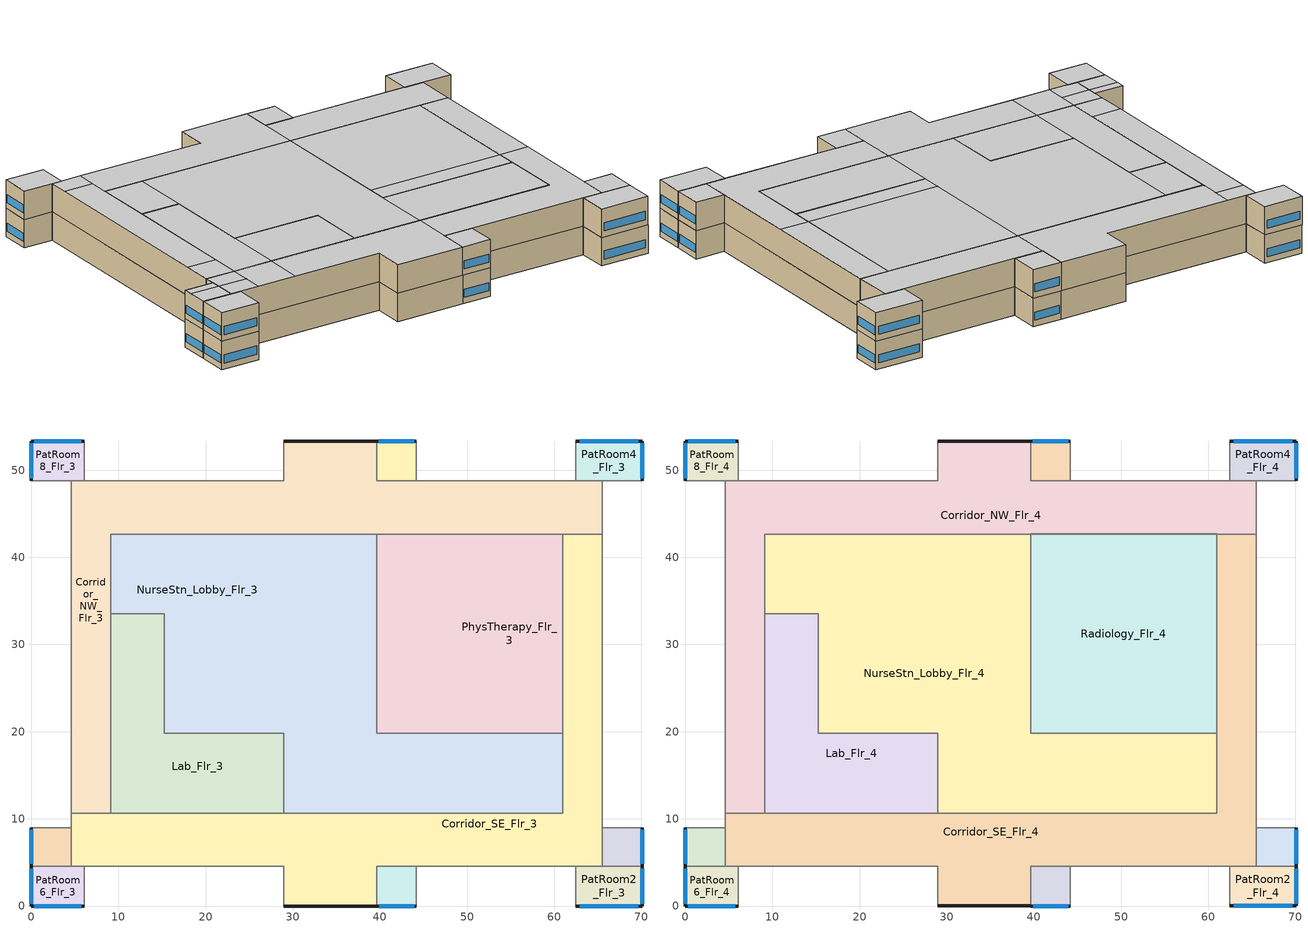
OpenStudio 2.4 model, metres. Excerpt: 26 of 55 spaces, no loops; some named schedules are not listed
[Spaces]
PatRoom6_Flr_3
 floor to ICU_Flr_2: 6.1,4.57 6.1,0 0,0 0,4.57 z8.53
 wall outside: 0,4.57 0,0 6.1,0 z8.53:12.8
 wall adiabatic (Typical Interior Wall): 4.57,4.57 0,4.57 / 6.1,0 6.1,4.57 z8.53:12.8
 wall to Corridor_SE_Flr_3: 6.1,4.57 4.57,4.57 z8.53:12.8
 window: 0.37,0 5.73,0 / 0,4.3 0,0.27 z9.45:10.67
Corridor_SE_Flr_3
 floor to OR_NurseStn_Lobby_Flr_2: 65.53,16.76 65.53,4.57 39.62,4.57 39.62,10.67 60.96,10.67 60.96,16.76 z8.53
 floor adiabatic (Typical Interior Wall): 65.53,42.67 65.53,41.15 60.96,41.15 60.96,42.67 z8.53; 65.53,41.15 65.53,16.76 60.96,16.76 60.96,41.15 z8.53
 floor to ICU_Flr_2: 28.96,10.67 28.96,4.57 4.57,4.57 4.57,10.67 z8.53
 floor to Corridor_Flr_2: 39.62,10.67 39.62,0 28.96,0 28.96,10.67 z8.53
 wall outside: 28.96,0 39.62,0 z8.53:12.8
 wall adiabatic (Typical Interior Wall): 39.62,0 39.62,4.57 44.2,4.57 62.48,4.57 / 6.1,4.57 28.96,4.57 28.96,0 / 4.57,10.67 4.57,8.99 4.57,4.57 / 65.53,4.57 65.53,8.99 65.53,42.67 z8.53:12.8
 wall to Corridor_NW_Flr_3: 9.14,10.67 4.57,10.67 / 65.53,42.67 60.96,42.67 z8.53:12.8
 wall to Lab_Flr_3: 28.96,10.67 9.14,10.67 z8.53:12.8
 wall to NurseStn_Lobby_Flr_3: 60.96,19.81 60.96,10.67 28.96,10.67 z8.53:12.8
 wall to PhysTherapy_Flr_3: 60.96,42.67 60.96,19.81 z8.53:12.8
 wall to PatRoom2_Flr_3: 62.48,4.57 65.53,4.57 z8.53:12.8
PatRoom1_Mult10_Flr_3
 floor adiabatic (Typical Interior Wall): 44.2,4.57 44.2,0 39.62,0 39.62,4.57 z8.53
 wall outside: 39.62,0 44.2,0 z8.53:12.8
 wall adiabatic (Typical Interior Wall): 44.2,0 44.2,4.57 39.62,4.57 39.62,0 z8.53:12.8
 window: 39.9,0 43.92,0 z9.45:10.67
 ceiling adiabatic (Typical Interior Wall): 44.2,0 44.2,4.57 39.62,4.57 39.62,0 z12.8
PatRoom2_Flr_3
 floor to OR_NurseStn_Lobby_Flr_2: 70.1,4.57 70.1,0 62.48,0 62.48,4.57 z8.53
 wall outside: 62.48,0 70.1,0 70.1,4.57 z8.53:12.8
 wall adiabatic (Typical Interior Wall): 62.48,4.57 62.48,0 / 70.1,4.57 65.53,4.57 z8.53:12.8
 window: 62.94,0 69.65,0 / 70.1,0.27 70.1,4.3 z9.45:10.67
PatRoom7_Mult10_Flr_3
 floor adiabatic (Typical Interior Wall): 4.57,8.99 4.57,4.57 0,4.57 0,8.99 z8.53
 wall outside: 0,8.99 0,4.57 z8.53:12.8
 wall adiabatic (Typical Interior Wall): 0,4.57 4.57,4.57 4.57,8.99 0,8.99 z8.53:12.8
 window: 0,8.73 0,4.84 z9.45:10.67
 ceiling adiabatic (Typical Interior Wall): 4.57,4.57 4.57,8.99 0,8.99 0,4.57 z12.8
PatRoom3_Mult10_Flr_3
 floor adiabatic (Typical Interior Wall): 70.1,8.99 70.1,4.57 65.53,4.57 65.53,8.99 z8.53
 wall outside: 70.1,4.57 70.1,8.99 z8.53:12.8
 wall adiabatic (Typical Interior Wall): 70.1,8.99 65.53,8.99 65.53,4.57 70.1,4.57 z8.53:12.8
 window: 70.1,4.84 70.1,8.73 z9.45:10.67
 ceiling adiabatic (Typical Interior Wall): 70.1,4.57 70.1,8.99 65.53,8.99 65.53,4.57 z12.8
Corridor_NW_Flr_3
 floor to Corridor_Flr_2: 39.62,53.34 39.62,42.67 28.96,42.67 28.96,53.34 z8.53
 floor to OR_NurseStn_Lobby_Flr_2: 60.96,48.77 60.96,42.67 48.77,42.67 48.77,48.77 z8.53
 floor to ICU_Flr_2: 9.14,21.34 9.14,10.67 4.57,10.67 4.57,21.34 z8.53
 floor to OR1_Flr_2: 65.53,48.77 65.53,47.24 60.96,47.24 60.96,48.77 z8.53
 floor to OR4_Flr_2: 48.77,47.24 48.77,42.67 39.62,42.67 39.62,47.24 z8.53
 floor adiabatic (Typical Interior Wall): 65.53,47.24 65.53,42.67 60.96,42.67 60.96,47.24 z8.53
 floor to ICU_NurseStn_Lobby_Flr_2: 28.96,48.77 28.96,42.67 9.14,42.67 9.14,21.34 4.57,21.34 4.57,48.77 z8.53
 floor to OR3_Flr_2: 48.77,48.77 48.77,47.24 39.62,47.24 39.62,48.77 z8.53
 wall outside: 39.62,53.34 28.96,53.34 z8.53:12.8
 wall to PatRoom8_Flr_3: 6.1,48.77 4.57,48.77 z8.53:12.8
 wall adiabatic (Typical Interior Wall): 28.96,53.34 28.96,48.77 6.1,48.77 / 62.48,48.77 44.2,48.77 39.62,48.77 39.62,53.34 / 65.53,42.67 65.53,48.77 / 4.57,48.77 4.57,10.67 z8.53:12.8
 wall to PatRoom4_Flr_3: 65.53,48.77 62.48,48.77 z8.53:12.8
 wall to PhysTherapy_Flr_3: 39.62,42.67 60.96,42.67 z8.53:12.8
 wall to NurseStn_Lobby_Flr_3: 9.14,33.53 9.14,33.58 9.14,42.67 39.62,42.67 z8.53:12.8
 wall to Lab_Flr_3: 9.14,10.67 9.14,33.53 z8.53:12.8
Lab_Flr_3
 floor to ICU_Flr_2: 15.24,21.34 15.24,19.81 28.96,19.81 28.96,10.67 9.14,10.67 9.14,21.34 z8.53
 floor to ICU_NurseStn_Lobby_Flr_2: 15.24,33.53 15.24,21.34 9.14,21.34 9.14,33.53 z8.53
 wall to NurseStn_Lobby_Flr_3: 28.96,10.67 28.96,19.81 15.24,19.81 15.24,33.53 9.14,33.53 z8.53:12.8
NurseStn_Lobby_Flr_3
 floor to OR_NurseStn_Lobby_Flr_2: 60.96,19.81 60.96,10.67 39.62,10.67 39.62,19.81 z8.53
 floor to ICU_Flr_2: 28.96,21.34 28.96,19.81 15.24,19.81 15.24,21.34 z8.53
 floor to Corridor_Flr_2: 39.62,42.67 39.62,10.67 28.96,10.67 28.96,42.67 z8.53
 floor to ICU_NurseStn_Lobby_Flr_2: 28.96,42.67 28.96,21.34 15.24,21.34 15.24,33.53 9.14,33.53 9.14,42.67 z8.53
 wall to PhysTherapy_Flr_3: 60.96,19.81 39.62,19.81 39.62,42.67 z8.53:12.8
PhysTherapy_Flr_3
 floor to OR_NurseStn_Lobby_Flr_2: 60.96,42.67 60.96,19.81 39.62,19.81 39.62,22.86 48.77,22.86 48.77,42.67 z8.53
 floor to OR4_Flr_2: 48.77,42.67 48.77,22.86 39.62,22.86 39.62,42.67 z8.53
PatRoom8_Flr_3
 floor to IC_PatRoom2_Flr_2: 6.1,53.34 6.1,48.77 0,48.77 0,53.34 z8.53
 wall outside: 6.1,53.34 0,53.34 0,48.77 z8.53:12.8
 wall adiabatic (Typical Interior Wall): 6.1,48.77 6.1,53.34 / 0,48.77 4.57,48.77 z8.53:12.8
 window: 5.73,53.34 0.37,53.34 / 0,53.07 0,49.04 z9.45:10.67
PatRoom5_Mult10_Flr_3
 floor adiabatic (Typical Interior Wall): 44.2,53.34 44.2,48.77 39.62,48.77 39.62,53.34 z8.53
 wall outside: 44.2,53.34 39.62,53.34 z8.53:12.8
 wall adiabatic (Typical Interior Wall): 39.62,53.34 39.62,48.77 44.2,48.77 44.2,53.34 z8.53:12.8
 window: 43.92,53.34 39.9,53.34 z9.45:10.67
 ceiling adiabatic (Typical Interior Wall): 44.2,48.77 44.2,53.34 39.62,53.34 39.62,48.77 z12.8
PatRoom4_Flr_3
 floor to OR1_Flr_2: 70.1,53.34 70.1,48.77 62.48,48.77 62.48,53.34 z8.53
 wall outside: 70.1,48.77 70.1,53.34 62.48,53.34 z8.53:12.8
 wall adiabatic (Typical Interior Wall): 65.53,48.77 70.1,48.77 / 62.48,53.34 62.48,48.77 z8.53:12.8
 window: 70.1,49.04 70.1,53.07 / 69.65,53.34 62.94,53.34 z9.45:10.67
PatRoom6_Flr_4
 floor to PatRoom6_Flr_3: 6.1,4.57 6.1,0 0,0 0,4.57 z12.8
 wall outside: 0,4.57 0,0 6.1,0 z12.8:17.07
 wall adiabatic (Typical Interior Wall): 4.57,4.57 0,4.57 / 6.1,0 6.1,4.57 z12.8:17.07
 wall to Corridor_SE_Flr_4: 6.1,4.57 4.57,4.57 z12.8:17.07
 window: 0,4.3 0,0.27 / 0.37,0 5.73,0 z13.71:14.93
 ceiling to Office1_Flr_5: 6.1,0 6.1,4.57 0,4.57 0,0 z17.07
Corridor_SE_Flr_4
 floor to Corridor_SE_Flr_3: 65.53,42.67 65.53,4.57 39.62,4.57 39.62,0 28.96,0 28.96,4.57 4.57,4.57 4.57,10.67 60.96,10.67 60.96,42.67 z12.8
 wall outside: 28.96,0 39.62,0 z12.8:17.07
 wall adiabatic (Typical Interior Wall): 4.57,10.67 4.57,8.99 4.57,4.57 / 65.53,4.57 65.53,8.99 65.53,42.67 / 39.62,0 39.62,4.57 44.2,4.57 62.48,4.57 / 6.1,4.57 28.96,4.57 28.96,0 z12.8:17.07
 wall to Corridor_NW_Flr_4: 9.14,10.67 4.57,10.67 / 65.53,42.67 60.96,42.67 z12.8:17.07
 wall to Lab_Flr_4: 28.96,10.67 9.14,10.67 z12.8:17.07
 wall to NurseStn_Lobby_Flr_4: 60.96,19.81 60.96,10.67 28.96,10.67 z12.8:17.07
 wall to Radiology_Flr_4: 60.96,42.67 60.96,19.81 z12.8:17.07
 wall to PatRoom2_Flr_4: 62.48,4.57 65.53,4.57 z12.8:17.07
 ceiling to Corridor_Flr_5: 15.24,4.57 15.24,10.67 9.14,10.67 9.14,4.57 z17.07
 ceiling to Dining_Flr_5: 65.53,4.57 65.53,22.86 60.96,22.86 60.96,10.67 39.62,10.67 39.62,4.57 z17.07
 ceiling to Office1_Flr_5: 9.14,4.57 9.14,7.62 4.57,7.62 4.57,4.57 z17.07
 ceiling to NurseStn_Lobby_Flr_5: 39.62,0 39.62,10.67 15.24,10.67 15.24,4.57 28.96,4.57 28.96,0 z17.07
 ceiling to Kitchen_Flr_5: 65.53,22.86 65.53,42.67 60.96,42.67 60.96,22.86 z17.07
 ceiling adiabatic (Typical Interior Wall): 9.14,7.62 9.14,10.67 4.57,10.67 4.57,7.62 z17.07
PatRoom1_Mult10_Flr_4
 floor adiabatic (Typical Interior Wall): 44.2,4.57 44.2,0 39.62,0 39.62,4.57 z12.8
 wall outside: 39.62,0 44.2,0 z12.8:17.07
 wall adiabatic (Typical Interior Wall): 44.2,0 44.2,4.57 39.62,4.57 39.62,0 z12.8:17.07
 window: 39.9,0 43.92,0 z13.71:14.93
 ceiling adiabatic (Typical Interior Wall): 44.2,0 44.2,4.57 39.62,4.57 39.62,0 z17.07
PatRoom2_Flr_4
 floor to PatRoom2_Flr_3: 70.1,4.57 70.1,0 62.48,0 62.48,4.57 z12.8
 wall outside: 62.48,0 70.1,0 70.1,4.57 z12.8:17.07
 wall adiabatic (Typical Interior Wall): 62.48,4.57 62.48,0 / 70.1,4.57 65.53,4.57 z12.8:17.07
 window: 62.94,0 69.65,0 / 70.1,0.27 70.1,4.3 z13.71:14.93
 ceiling to Dining_Flr_5: 70.1,0 70.1,4.57 62.48,4.57 62.48,0 z17.07
PatRoom7_Mult10_Flr_4
 floor adiabatic (Typical Interior Wall): 4.57,8.99 4.57,4.57 0,4.57 0,8.99 z12.8
 wall outside: 0,8.99 0,4.57 z12.8:17.07
 wall adiabatic (Typical Interior Wall): 0,4.57 4.57,4.57 4.57,8.99 0,8.99 z12.8:17.07
 window: 0,8.73 0,4.84 z13.71:14.93
 ceiling adiabatic (Typical Interior Wall): 4.57,4.57 4.57,7.62 0,7.62 0,4.57 z17.07; 4.57,7.62 4.57,8.99 0,8.99 0,7.62 z17.07
PatRoom3_Mult10_Flr_4
 floor adiabatic (Typical Interior Wall): 70.1,8.99 70.1,4.57 65.53,4.57 65.53,8.99 z12.8
 wall outside: 70.1,4.57 70.1,8.99 z12.8:17.07
 wall adiabatic (Typical Interior Wall): 70.1,8.99 65.53,8.99 65.53,4.57 70.1,4.57 z12.8:17.07
 window: 70.1,4.84 70.1,8.73 z13.71:14.93
 ceiling adiabatic (Typical Interior Wall): 70.1,4.57 70.1,8.99 65.53,8.99 65.53,4.57 z17.07
Corridor_NW_Flr_4
 floor to Corridor_NW_Flr_3: 39.62,53.34 39.62,48.77 65.53,48.77 65.53,42.67 9.14,42.67 9.14,10.67 4.57,10.67 4.57,48.77 28.96,48.77 28.96,53.34 z12.8
 wall outside: 39.62,53.34 28.96,53.34 z12.8:17.07
 wall adiabatic (Typical Interior Wall): 4.57,48.77 4.57,10.67 / 28.96,53.34 28.96,48.77 6.1,48.77 / 62.48,48.77 44.2,48.77 39.62,48.77 39.62,53.34 / 65.53,42.67 65.53,48.77 z12.8:17.07
 wall to PatRoom8_Flr_4: 6.1,48.77 4.57,48.77 z12.8:17.07
 wall to PatRoom4_Flr_4: 65.53,48.77 62.48,48.77 z12.8:17.07
 wall to Radiology_Flr_4: 39.62,42.67 60.96,42.67 z12.8:17.07
 wall to NurseStn_Lobby_Flr_4: 9.14,33.53 9.14,33.58 9.14,42.67 39.62,42.67 z12.8:17.07
 wall to Lab_Flr_4: 9.14,10.67 9.14,33.53 z12.8:17.07
 ceiling to Office3_Flr_5: 9.14,45.72 9.14,48.77 4.57,48.77 4.57,45.72 z17.07
 ceiling adiabatic (Typical Interior Wall): 9.14,10.67 9.14,15.24 4.57,15.24 4.57,10.67 z17.07; 9.14,15.24 9.14,45.72 4.57,45.72 4.57,15.24 z17.07
 ceiling to Corridor_Flr_5: 39.62,42.67 39.62,53.34 28.96,53.34 28.96,48.77 9.14,48.77 9.14,42.67 z17.07
 ceiling to Kitchen_Flr_5: 65.53,42.67 65.53,48.77 39.62,48.77 39.62,42.67 z17.07
Lab_Flr_4
 floor to Lab_Flr_3: 15.24,33.53 15.24,19.81 28.96,19.81 28.96,10.67 9.14,10.67 9.14,33.53 z12.8
 wall to NurseStn_Lobby_Flr_4: 28.96,10.67 28.96,19.81 15.24,19.81 15.24,33.53 9.14,33.53 z12.8:17.07
 ceiling to Corridor_Flr_5: 15.24,10.67 15.24,33.53 9.14,33.53 9.14,10.67 z17.07
 ceiling to NurseStn_Lobby_Flr_5: 28.96,10.67 28.96,19.81 15.24,19.81 15.24,10.67 z17.07
NurseStn_Lobby_Flr_4
 floor to NurseStn_Lobby_Flr_3: 39.62,42.67 39.62,19.81 60.96,19.81 60.96,10.67 28.96,10.67 28.96,19.81 15.24,19.81 15.24,33.53 9.14,33.53 9.14,42.67 z12.8
 wall to Radiology_Flr_4: 60.96,19.81 39.62,19.81 39.62,42.67 z12.8:17.07
 ceiling to Corridor_Flr_5: 15.24,33.53 15.24,42.67 9.14,42.67 9.14,33.53 z17.07
 ceiling to Dining_Flr_5: 60.96,10.67 60.96,19.81 39.62,19.81 39.62,10.67 z17.07
 ceiling to NurseStn_Lobby_Flr_5: 39.62,10.67 39.62,42.67 15.24,42.67 15.24,19.81 28.96,19.81 28.96,10.67 z17.07
Radiology_Flr_4
 floor to PhysTherapy_Flr_3: 60.96,42.67 60.96,19.81 39.62,19.81 39.62,42.67 z12.8
 ceiling to Kitchen_Flr_5: 60.96,22.86 60.96,42.67 39.62,42.67 39.62,22.86 z17.07
 ceiling to Dining_Flr_5: 60.96,19.81 60.96,22.86 39.62,22.86 39.62,19.81 z17.07
PatRoom8_Flr_4
 floor to PatRoom8_Flr_3: 6.1,53.34 6.1,48.77 0,48.77 0,53.34 z12.8
 wall outside: 6.1,53.34 0,53.34 0,48.77 z12.8:17.07
 wall adiabatic (Typical Interior Wall): 6.1,48.77 6.1,53.34 / 0,48.77 4.57,48.77 z12.8:17.07
 window: 5.73,53.34 0.37,53.34 z13.71:14.94; 0,53.07 0,49.04 z13.71:14.93
 ceiling to Office3_Flr_5: 6.1,48.77 6.1,53.34 0,53.34 0,48.77 z17.07
PatRoom5_Mult10_Flr_4
 floor adiabatic (Typical Interior Wall): 44.2,53.34 44.2,48.77 39.62,48.77 39.62,53.34 z12.8
 wall outside: 44.2,53.34 39.62,53.34 z12.8:17.07
 wall adiabatic (Typical Interior Wall): 39.62,53.34 39.62,48.77 44.2,48.77 44.2,53.34 z12.8:17.07
 window: 43.92,53.34 39.9,53.34 z13.71:14.93
 ceiling adiabatic (Typical Interior Wall): 44.2,48.77 44.2,53.34 39.62,53.34 39.62,48.77 z17.07
PatRoom4_Flr_4
 floor to PatRoom4_Flr_3: 70.1,53.34 70.1,48.77 62.48,48.77 62.48,53.34 z12.8
 wall outside: 70.1,48.77 70.1,53.34 62.48,53.34 z12.8:17.07
 wall adiabatic (Typical Interior Wall): 65.53,48.77 70.1,48.77 / 62.48,53.34 62.48,48.77 z12.8:17.07
 window: 70.1,49.04 70.1,53.07 / 69.65,53.34 62.94,53.34 z13.71:14.93
 ceiling to Kitchen_Flr_5: 70.1,48.77 70.1,53.34 62.48,53.34 62.48,48.77 z17.07
[Building]
-Hospital-NECB HDD Method-CAN_AB_Edmonton.Intl.AP.711230_CWEC2016.epw created: 2018-08-13 18:38:49 +0000: Default Construction Set=NECB2011 - Hospital - WholeBuilding - NECB HDD Method at hdd = 5120.0; Standards Number of Stories=6; Standards Number of Above Ground Stories=5; Standards Building Type=Hospital
[Site]
Edmonton Intl AP_AB_CAN: Latitude {deg}=53.31; Longitude {deg}=-113.579; Time Zone {hr}=-7; Elevation {m}=723.3
[ClimateZones]
Climate Zone Institution Name 1=ASHRAE; Climate Zone Document Name 1=ANSI/ASHRAE Standard 169; Climate Zone Document Year 1=2006; Climate Zone Institution Name 2=CEC; Climate Zone Document Name 2=California Climate Zone Descriptions; Climate Zone Document Year 2=1995
[Site:WaterMainsTemperature]
Calculation Method=Correlation; Annual Average Outdoor Air Temperature {C}=2.68333; Maximum Difference In Monthly Average Outdoor Air Temperatures {deltaC}=28.8
[Site:GroundTemperature:BuildingSurface]
19.527, 19.502, 19.536, 19.598, 20.002, 21.64, 22.225, 22.375, 21.449, 20.121, 19.802, 19.633
[SizingPeriod:DesignDay] Barometric Pressure {Pa}=92932; Sky Clearness=0; Rain Indicator=0; Snow Indicator=0; Day of Month=21; Daylight Saving Time Indicator=0; Humidity Indicating Type=Wetbulb; Dry-Bulb Temperature Range Modifier Type=DefaultMultipliers
Name | Maximum Dry-Bulb Temperature {C} | Daily Dry-Bulb Temperature Range {deltaC} | Humidity Indicating Conditions at Maximum Dry-Bulb | Wind Speed {m/s} | Wind Direction {deg} | Month | Day Type | Solar Model Indicator | ASHRAE Taub | ASHRAE Taud
Edmonton Intl AP Ann Htg 99.6% Condns DB | -32.6 | 0 | -32.6 | 2.1 | 180 | 1 | WinterDesignDay | ASHRAEClearSky
Edmonton Intl AP Ann Clg .4% Condns DB=>MWB | 27.8 | 12.5 | 17.9 | 3.8 | 150 | 7 | SummerDesignDay | ASHRAETau | 0.353 | 2.421
[Material]
Name | Roughness | Thickness {m} | Conductivity {W/m-K} | Density {kg/m3} | Specific Heat {J/kg-K} | Thermal Absorptance | Solar Absorptance | Visible Absorptance
G05 25mm wood | MediumSmooth | 0.0254 | 0.15 | 608 | 1630 | 0.9 | 0.5 | 0.5
100mm Normalweight concrete floor | MediumSmooth | 0.1016 | 2.31 | 2322 | 832
G01 13mm gypsum board | Smooth | 0.0127 | 0.16 | 800 | 1090 | 0.9 | 0.7 | 0.5
4 in. Normalweight Concrete Floor 1 | MediumRough | 0.1016 | 2.31 | 2322 | 832 | 0.9 | 0.7 | 0.7
1IN Stucco 1 | Smooth | 0.0253 | 0.6918 | 1858 | 837 | 0.9 | 0.92 | 0.92
8IN CONCRETE HW RefBldg 1 | Rough | 0.2032 | 1.311 | 2240 | 836.8 | 0.9 | 0.7 | 0.7
1/2IN Gypsum 1 | Smooth | 0.0127 | 0.16 | 784.9 | 830 | 0.9 | 0.4 | 0.4
Metal Roof Surface 1; F08 Metal surface 1 | Smooth | 0.0008 | 45.28 | 7824 | 500 | 0.9 | 0.7 | 0.7
6 in. Normalweight Concrete Floor 1; 6 in. Normalweight Concrete Floor 2 | MediumRough | 0.1524 | 2.31 | 2322 | 832 | 0.9 | 0.7 | 0.7
[Material:NoMass] Roughness=Smooth; Thermal Absorptance=0.9
Name | Thermal Resistance {m2-K/W} | Solar Absorptance | Visible Absorptance
CP02 CARPET PAD | 0.1 | 0.8 | 0.8
Typical Insulation R-13.06 1 | 5.91238 | 0.7 | 0.7
Typical Carpet Pad 1 | 0.21648 | 0.7 | 0.8
Typical Insulation R-10.11 1 | 4.49096 | 0.7 | 0.7
Typical Insulation R-19.63 1 | 6.17282 | 0.7 | 0.7
Typical Carpet Pad 2 | 1.25503 | 0.7 | 0.8
Typical Carpet Pad 3 | 3.45515 | 0.7 | 0.8
Typical Insulation R-0.58 1 | 0.454528 | 0.7 | 0.7
Typical Insulation R-1.15 1 | 0.454545 | 0.7 | 0.7
[WindowMaterial:Glazing]
Clear 3mm: Optical Data Type=SpectralAverage; Thickness {m}=0.003; Solar Transmittance at Normal Incidence=0.837; Front Side Solar Reflectance at Normal Incidence=0.075; Back Side Solar Reflectance at Normal Incidence=0; Visible Transmittance at Normal Incidence=0.898; Front Side Visible Reflectance at Normal Incidence=0.081; Back Side Visible Reflectance at Normal Incidence=0; Infrared Transmittance at Normal Incidence=0; Front Side Infrared Hemispherical Emissivity=0.84; Back Side Infrared Hemispherical Emissivity=0.84; Conductivity {W/m-K}=0.9; Dirt Correction Factor for Solar and Visible Transmittance=1; Solar Diffusing=No
[DefaultSurfaceConstructions]
Name | Floor Construction | Wall Construction | Roof Ceiling Construction
Default Surface Constructions 2 | Typical Interior Floor | Typical Interior Wall | Typical Interior Ceiling
NECB2011 - Hospital - WholeBuilding - NECB HDD Method at hdd = 5120.0 | Customized opaque construction Typical Insulated Exterior Mass Floor R-15.63 to conductance of 0.162 | Customized opaque construction Typical Insulated Exterior Mass Wall R-12.5 to conductance of 0.21 | Customized opaque construction Typical Insulated Metal Building Roof R-20.41 to conductance of 0.162
NECB2011 - Hospital - WholeBuilding - NECB HDD Method at hdd = 5120.0 1 | Customized opaque construction Typical Insulated Carpeted 6in Slab Floor to conductance of 0.757 | Customized opaque construction Typical Insulated Carpeted 6in Slab Floor to conductance of 0.284 | Customized opaque construction Typical Insulated Carpeted 6in Slab Floor to conductance of 0.284
[DefaultSubSurfaceConstructions]
Name | Fixed Window Construction | Operable Window Construction | Door Construction | Glass Door Construction | Overhead Door Construction | Skylight Construction | Tubular Daylight Dome Construction | Tubular Daylight Diffuser Construction
Default Sub Surface Constructions 2 | Typical Interior Window | Typical Interior Window | Typical Interior Door
NECB2011 - Hospital - WholeBuilding - NECB HDD Method at hdd = 5120.0 | Customized Fenestration: cond=0.220 tvis=0.220 tsol=0.232 | Customized Fenestration: cond=0.220 tvis=0.220 tsol=0.232 | Customized opaque construction Typical Insulated Metal Door R-1.43 to conductance of 2.2 | Customized Fenestration: cond=0.220 tvis=0.441 tsol=0.279 | Customized opaque construction Typical Overhead Door R-2.0 to conductance of 2.2 | Customized Fenestration: cond=0.220 tvis=0.294 tsol=0.332 | Customized Fenestration: cond=0.220 tvis=0.898 tsol=0.837 | Customized Fenestration: cond=0.220 tvis=0.898 tsol=0.837
[WindowMaterial:Blind]
Window Material Blind 1: Slat Width {m}=0.025; Slat Separation {m}=0.01875; Front Side Slat Beam Solar Reflectance=0.5; Back Side Slat Beam Solar Reflectance=0.5; Front Side Slat Diffuse Solar Reflectance=0.5; Back Side Slat Diffuse Solar Reflectance=0.5; Slat Beam Visible Transmittance=0
[Construction]
Typical Interior Floor: 100mm Normalweight concrete floor, CP02 CARPET PAD
Typical Interior Wall: G01 13mm gypsum board, G01 13mm gypsum board
Typical Interior Ceiling: CP02 CARPET PAD, 100mm Normalweight concrete floor
Typical Interior Window: Clear 3mm
Typical Interior Door; Typical Interior Partition: G05 25mm wood
Customized opaque construction Typical Insulated Exterior Mass Floor R-15.63 to conductance of 0.162: Typical Insulation R-13.06 1, 4 in. Normalweight Concrete Floor 1, Typical Carpet Pad 1
Customized opaque construction Typical Insulated Exterior Mass Wall R-12.5 to conductance of 0.21: 1IN Stucco 1, 8IN CONCRETE HW RefBldg 1, Typical Insulation R-10.11 1, 1/2IN Gypsum 1
Customized opaque construction Typical Insulated Metal Building Roof R-20.41 to conductance of 0.162: Metal Roof Surface 1, Typical Insulation R-19.63 1
Customized opaque construction Typical Insulated Carpeted 6in Slab Floor to conductance of 0.757: 6 in. Normalweight Concrete Floor 1, Typical Carpet Pad 2
Customized opaque construction Typical Insulated Carpeted 6in Slab Floor to conductance of 0.284: 6 in. Normalweight Concrete Floor 2, Typical Carpet Pad 3
Customized Fenestration: cond=0.220 tvis=0.220 tsol=0.232: Customized Fenestration:: cond=0.220 tvis=0.220 tsol=0.232
Customized opaque construction Typical Insulated Metal Door R-1.43 to conductance of 2.2: F08 Metal surface 1, Typical Insulation R-0.58 1
Customized Fenestration: cond=0.220 tvis=0.441 tsol=0.279: Customized Fenestration:: cond=0.220 tvis=0.441 tsol=0.279
Customized opaque construction Typical Overhead Door R-2.0 to conductance of 2.2: Typical Insulation R-1.15 1
Customized Fenestration: cond=0.220 tvis=0.294 tsol=0.332: Customized Fenestration:: cond=0.220 tvis=0.294 tsol=0.332
Customized Fenestration: cond=0.220 tvis=0.898 tsol=0.837: Customized Fenestration:: cond=0.220 tvis=0.898 tsol=0.837
[DefaultConstructionSet]
NECB2011 - Hospital - WholeBuilding - NECB HDD Method at hdd = 5120.0: Default Exterior Surface Constructions=NECB2011 - Hospital - WholeBuilding - NECB HDD Method at hdd = 5120.0; Default Interior Surface Constructions=Default Surface Constructions 2; Default Ground Contact Surface Constructions=NECB2011 - Hospital - WholeBuilding - NECB HDD Method at hdd = 5120.0 1; Default Exterior SubSurface Constructions=NECB2011 - Hospital - WholeBuilding - NECB HDD Method at hdd = 5120.0; Default Interior SubSurface Constructions=Default Sub Surface Constructions 2; Interior Partition Construction=Typical Interior Partition
[WindowMaterial:SimpleGlazingSystem] U-Factor {W/m2-K}=2.2; Solar Heat Gain Coefficient=0.6; Visible Transmittance=0.21
Customized Fenestration:: cond=0.220 tvis=0.220 tsol=0.232; Customized Fenestration:: cond=0.220 tvis=0.441 tsol=0.279; Customized Fenestration:: cond=0.220 tvis=0.294 tsol=0.332; Customized Fenestration:: cond=0.220 tvis=0.898 tsol=0.837
[DesignSpecification:OutdoorAir] Outdoor Air Method=Sum; Outdoor Air Flow per Person {m3/s-person}=0; Outdoor Air Flow Rate {m3/s}=0; Outdoor Air Flow Air Changes per Hour {1/hr}=0
Name | Outdoor Air Flow per Floor Area {m3/s-m2}
Space Function Hospital - nurses' station Ventilation; Space Function Hospital - patient room Ventilation | 0.001524
Space Function Hospital - physical therapy Ventilation; Space Function Hospital - radiology/imaging Ventilation | 0.002286
Space Function Hospital corr. >= 2.4m-sch-B Ventilation | 0.000762
Space Function Lab - research Ventilation | 0.0021844
[ThermostatSetpoint:DualSetpoint]
Name | Heating Setpoint Temperature Schedule | Cooling Setpoint Temperature Schedule
Space Function Lab - research Thermostat 5; Space Function Lab - research Thermostat 6 | NECB-A-Thermostat Setpoint-Heating | NECB-A-Thermostat Setpoint-Cooling
Space Function Hospital corr. >= 2.4m-sch-B Thermostat 10; Space Function Hospital corr. >= 2.4m-sch-B Thermostat 11; Space Function Hospital corr. >= 2.4m-sch-B Thermostat 12; Space Function Hospital corr. >= 2.4m-sch-B Thermostat 13 | NECB-B-Thermostat Setpoint-Heating | NECB-B-Thermostat Setpoint-Cooling
Space Function Hospital - patient room Thermostat 23; Space Function Hospital - patient room Thermostat 24; Space Function Hospital - patient room Thermostat 25; Space Function Hospital - patient room Thermostat 26; Space Function Hospital - patient room Thermostat 27; Space Function Hospital - patient room Thermostat 28; Space Function Hospital - patient room Thermostat 29; Space Function Hospital - patient room Thermostat 30; Space Function Hospital - nurses' station Thermostat 10; Space Function Hospital - patient room Thermostat 31; Space Function Hospital - patient room Thermostat 32; Space Function Hospital - patient room Thermostat 33; Space Function Hospital - patient room Thermostat 34; Space Function Hospital - patient room Thermostat 35; Space Function Hospital - patient room Thermostat 36; Space Function Hospital - patient room Thermostat 37; Space Function Hospital - patient room Thermostat 38; Space Function Hospital - nurses' station Thermostat 11; Space Function Hospital - radiology/imaging Thermostat 2 | NECB-H-Thermostat Setpoint-Heating | NECB-H-Thermostat Setpoint-Cooling
Space Function Hospital - physical therapy Thermostat 2 | NECB-C-Thermostat Setpoint-Heating | NECB-C-Thermostat Setpoint-Cooling
[ShadingControl]
Shading Control 1: Shading Type=InteriorBlind; Shading Device Material=Window Material Blind 1
[BuildingStory] Nominal Z Coordinate {m}=0; Nominal Floor to Floor Height {m}=4.2672
Building Story 4; Building Story 5; Building Story 6
[Space]
Name | Space Type | Building Story | Thermal Zone
PatRoom6_Flr_3 | Space Function Hospital - patient room | Building Story 4 | Sp-PatRoom6_Flr_3 Sys-3 Flr-4 Sch-H HPlcmt-south ZN
Corridor_SE_Flr_3 | Space Function Hospital corr. >= 2.4m-sch-B | Building Story 4 | Sp-Corridor_SE_Flr_3 Sys-3 Flr-4 Sch-B HPlcmt-south ZN
PatRoom1_Mult10_Flr_3 | Space Function Hospital - patient room | Building Story 4 | Sp-PatRoom1_Mult10_Flr_3 Sys-3 Flr-4 Sch-H HPlcmt-south ZN
PatRoom2_Flr_3 | Space Function Hospital - patient room | Building Story 4 | Sp-PatRoom2_Flr_3 Sys-3 Flr-4 Sch-H HPlcmt-south ZN
PatRoom7_Mult10_Flr_3 | Space Function Hospital - patient room | Building Story 4 | Sp-PatRoom7_Mult10_Flr_3 Sys-3 Flr-4 Sch-H HPlcmt-west ZN
PatRoom3_Mult10_Flr_3 | Space Function Hospital - patient room | Building Story 4 | Sp-PatRoom3_Mult10_Flr_3 Sys-3 Flr-4 Sch-H HPlcmt-east ZN
Corridor_NW_Flr_3 | Space Function Hospital corr. >= 2.4m-sch-B | Building Story 4 | Sp-Corridor_NW_Flr_3 Sys-3 Flr-4 Sch-B HPlcmt-north ZN
Lab_Flr_3 | Space Function Lab - research | Building Story 4 | Sp-Lab_Flr_3 Sys-3 Flr-4 Sch-A HPlcmt-core ZN
NurseStn_Lobby_Flr_3 | Space Function Hospital - nurses' station | Building Story 4 | Sp-NurseStn_Lobby_Flr_3 Sys-3 Flr-4 Sch-H HPlcmt-core ZN
PhysTherapy_Flr_3 | Space Function Hospital - physical therapy | Building Story 4 | Sp-PhysTherapy_Flr_3 Sys-3 Flr-4 Sch-C HPlcmt-core ZN
PatRoom8_Flr_3 | Space Function Hospital - patient room | Building Story 4 | Sp-PatRoom8_Flr_3 Sys-3 Flr-4 Sch-H HPlcmt-north ZN
PatRoom5_Mult10_Flr_3 | Space Function Hospital - patient room | Building Story 4 | Sp-PatRoom5_Mult10_Flr_3 Sys-3 Flr-4 Sch-H HPlcmt-north ZN
PatRoom4_Flr_3 | Space Function Hospital - patient room | Building Story 4 | Sp-PatRoom4_Flr_3 Sys-3 Flr-4 Sch-H HPlcmt-north ZN
PatRoom6_Flr_4 | Space Function Hospital - patient room | Building Story 5 | Sp-PatRoom6_Flr_4 Sys-3 Flr-5 Sch-H HPlcmt-south ZN
Corridor_SE_Flr_4 | Space Function Hospital corr. >= 2.4m-sch-B | Building Story 5 | Sp-Corridor_SE_Flr_4 Sys-3 Flr-5 Sch-B HPlcmt-south ZN
PatRoom1_Mult10_Flr_4 | Space Function Hospital - patient room | Building Story 5 | Sp-PatRoom1_Mult10_Flr_4 Sys-3 Flr-5 Sch-H HPlcmt-south ZN
PatRoom2_Flr_4 | Space Function Hospital - patient room | Building Story 5 | Sp-PatRoom2_Flr_4 Sys-3 Flr-5 Sch-H HPlcmt-south ZN
PatRoom7_Mult10_Flr_4 | Space Function Hospital - patient room | Building Story 5 | Sp-PatRoom7_Mult10_Flr_4 Sys-3 Flr-5 Sch-H HPlcmt-west ZN
PatRoom3_Mult10_Flr_4 | Space Function Hospital - patient room | Building Story 5 | Sp-PatRoom3_Mult10_Flr_4 Sys-3 Flr-5 Sch-H HPlcmt-east ZN
Corridor_NW_Flr_4 | Space Function Hospital corr. >= 2.4m-sch-B | Building Story 5 | Sp-Corridor_NW_Flr_4 Sys-3 Flr-5 Sch-B HPlcmt-north ZN
Lab_Flr_4 | Space Function Lab - research | Building Story 5 | Sp-Lab_Flr_4 Sys-3 Flr-5 Sch-A HPlcmt-core ZN
NurseStn_Lobby_Flr_4 | Space Function Hospital - nurses' station | Building Story 5 | Sp-NurseStn_Lobby_Flr_4 Sys-3 Flr-5 Sch-H HPlcmt-core ZN
Radiology_Flr_4 | Space Function Hospital - radiology/imaging | Building Story 5 | Sp-Radiology_Flr_4 Sys-3 Flr-5 Sch-H HPlcmt-core ZN
PatRoom8_Flr_4 | Space Function Hospital - patient room | Building Story 5 | Sp-PatRoom8_Flr_4 Sys-3 Flr-5 Sch-H HPlcmt-north ZN
PatRoom5_Mult10_Flr_4 | Space Function Hospital - patient room | Building Story 5 | Sp-PatRoom5_Mult10_Flr_4 Sys-3 Flr-5 Sch-H HPlcmt-north ZN
PatRoom4_Flr_4 | Space Function Hospital - patient room | Building Story 5 | Sp-PatRoom4_Flr_4 Sys-3 Flr-5 Sch-H HPlcmt-north ZN
[SpaceType] Standards Building Type=Space Function
Name | Default Schedule Set | Design Specification Outdoor Air Object | Standards Space Type
Space Function Hospital corr. >= 2.4m-sch-B | Space Function Hospital corr. >= 2.4m-sch-B Schedule Set | Space Function Hospital corr. >= 2.4m-sch-B Ventilation | Hospital corr. >= 2.4m-sch-B
Space Function Hospital - nurses' station | Space Function Hospital - nurses' station Schedule Set | Space Function Hospital - nurses' station Ventilation | Hospital - nurses' station
Space Function Hospital - patient room | Space Function Hospital - patient room Schedule Set | Space Function Hospital - patient room Ventilation | Hospital - patient room
Space Function Lab - research | Space Function Lab - research Schedule Set | Space Function Lab - research Ventilation | Lab - research
Space Function Hospital - physical therapy | Space Function Hospital - physical therapy Schedule Set | Space Function Hospital - physical therapy Ventilation | Hospital - physical therapy
Space Function Hospital - radiology/imaging | Space Function Hospital - radiology/imaging Schedule Set | Space Function Hospital - radiology/imaging Ventilation | Hospital - radiology/imaging
[People:Definition] Number of People Calculation Method=People/Area; Fraction Radiant=0.3
Name | People per Space Floor Area {person/m2}
Space Function Hospital - nurses' station People Definition; Space Function Hospital - patient room People Definition; Space Function Hospital - physical therapy People Definition; Space Function Hospital - radiology/imaging People Definition; Space Function Lab - research People Definition | 0.0500522
Space Function Hospital corr. >= 2.4m-sch-B People Definition | 0.0100104
[People] Work Efficiency Schedule=Work Efficiency Schedule; Clothing Insulation Schedule=Clothing Schedule; Air Velocity Schedule=Air Velocity Schedule; Multiplier=1
Name | People Definition | Space or SpaceType
Space Function Hospital - nurses' station People | Space Function Hospital - nurses' station People Definition | Space Function Hospital - nurses' station
Space Function Hospital - patient room People | Space Function Hospital - patient room People Definition | Space Function Hospital - patient room
Space Function Hospital - physical therapy People | Space Function Hospital - physical therapy People Definition | Space Function Hospital - physical therapy
Space Function Hospital - radiology/imaging People | Space Function Hospital - radiology/imaging People Definition | Space Function Hospital - radiology/imaging
Space Function Hospital corr. >= 2.4m-sch-B People | Space Function Hospital corr. >= 2.4m-sch-B People Definition | Space Function Hospital corr. >= 2.4m-sch-B
Space Function Lab - research People | Space Function Lab - research People Definition | Space Function Lab - research
[Lights:Definition] Design Level Calculation Method=Watts/Area; Fraction Radiant=0.5; Fraction Visible=0.2
Name | Watts per Space Floor Area {W/m2}
Space Function Hospital - nurses' station Lights Definition | 9.39992
Space Function Hospital - patient room Lights Definition | 6.69994
Space Function Hospital - physical therapy Lights Definition | 9.79992
Space Function Hospital - radiology/imaging Lights Definition | 14.1999
Space Function Hospital corr. >= 2.4m-sch-B Lights Definition | 9.59992
Space Function Lab - research Lights Definition | 23.5998
[Lights] Fraction Replaceable=1
Name | Lights Definition | Space or SpaceType
Space Function Hospital - nurses' station Lights | Space Function Hospital - nurses' station Lights Definition | Space Function Hospital - nurses' station
Space Function Hospital - patient room Lights | Space Function Hospital - patient room Lights Definition | Space Function Hospital - patient room
Space Function Hospital - physical therapy Lights | Space Function Hospital - physical therapy Lights Definition | Space Function Hospital - physical therapy
Space Function Hospital - radiology/imaging Lights | Space Function Hospital - radiology/imaging Lights Definition | Space Function Hospital - radiology/imaging
Space Function Hospital corr. >= 2.4m-sch-B Lights | Space Function Hospital corr. >= 2.4m-sch-B Lights Definition | Space Function Hospital corr. >= 2.4m-sch-B
Space Function Lab - research Lights | Space Function Lab - research Lights Definition | Space Function Lab - research
[ElectricEquipment:Definition] Design Level Calculation Method=Watts/Area; Fraction Radiant=0.5
Name | Watts per Space Floor Area {W/m2}
Space Function Hospital - nurses' station Elec Equip Definition | 2.49998
Space Function Hospital - patient room Elec Equip Definition; Space Function Hospital - physical therapy Elec Equip Definition; Space Function Hospital - radiology/imaging Elec Equip Definition; Space Function Lab - research Elec Equip Definition | 9.99992
[ElectricEquipment]
Name | Electric Equipment Definition | Space or SpaceType
Space Function Hospital - nurses' station Elec Equip | Space Function Hospital - nurses' station Elec Equip Definition | Space Function Hospital - nurses' station
Space Function Hospital - patient room Elec Equip | Space Function Hospital - patient room Elec Equip Definition | Space Function Hospital - patient room
Space Function Hospital - physical therapy Elec Equip | Space Function Hospital - physical therapy Elec Equip Definition | Space Function Hospital - physical therapy
Space Function Hospital - radiology/imaging Elec Equip | Space Function Hospital - radiology/imaging Elec Equip Definition | Space Function Hospital - radiology/imaging
Space Function Lab - research Elec Equip | Space Function Lab - research Elec Equip Definition | Space Function Lab - research
[DefaultScheduleSet] People Activity Level Schedule=NECB-Activity; Infiltration Schedule=Always On
Name | Number of People Schedule | Lighting Schedule | Electric Equipment Schedule
Space Function Hospital - nurses' station Schedule Set; Space Function Hospital - patient room Schedule Set; Space Function Hospital - radiology/imaging Schedule Set | NECB-H-Occupancy | NECB-H-Lighting | NECB-H-Electric-Equipment
Space Function Hospital - physical therapy Schedule Set | NECB-C-Occupancy | NECB-C-Lighting | NECB-C-Electric-Equipment
Space Function Hospital corr. >= 2.4m-sch-B Schedule Set | NECB-B-Occupancy | NECB-B-Lighting | NECB-B-Electric-Equipment
Space Function Lab - research Schedule Set | NECB-A-Occupancy | NECB-A-Lighting | NECB-A-Electric-Equipment
[SpaceInfiltration:DesignFlowRate] Schedule=Always On Discrete; Design Flow Rate Calculation Method=Flow/ExteriorArea; Flow per Exterior Surface Area {m3/s-m2}=0.00025; Constant Term Coefficient=0; Temperature Term Coefficient=0; Velocity Term Coefficient=0.224; Velocity Squared Term Coefficient=0
Name | Space or SpaceType
Corridor_NW_Flr_3 Infiltration | Corridor_NW_Flr_3
Corridor_NW_Flr_4 Infiltration | Corridor_NW_Flr_4
Corridor_SE_Flr_3 Infiltration | Corridor_SE_Flr_3
Corridor_SE_Flr_4 Infiltration | Corridor_SE_Flr_4
PatRoom1_Mult10_Flr_3 Infiltration | PatRoom1_Mult10_Flr_3
PatRoom1_Mult10_Flr_4 Infiltration | PatRoom1_Mult10_Flr_4
PatRoom2_Flr_3 Infiltration | PatRoom2_Flr_3
PatRoom2_Flr_4 Infiltration | PatRoom2_Flr_4
PatRoom3_Mult10_Flr_3 Infiltration | PatRoom3_Mult10_Flr_3
PatRoom3_Mult10_Flr_4 Infiltration | PatRoom3_Mult10_Flr_4
PatRoom4_Flr_3 Infiltration | PatRoom4_Flr_3
PatRoom4_Flr_4 Infiltration | PatRoom4_Flr_4
PatRoom5_Mult10_Flr_3 Infiltration | PatRoom5_Mult10_Flr_3
PatRoom5_Mult10_Flr_4 Infiltration | PatRoom5_Mult10_Flr_4
PatRoom6_Flr_3 Infiltration | PatRoom6_Flr_3
PatRoom6_Flr_4 Infiltration | PatRoom6_Flr_4
PatRoom7_Mult10_Flr_3 Infiltration | PatRoom7_Mult10_Flr_3
PatRoom7_Mult10_Flr_4 Infiltration | PatRoom7_Mult10_Flr_4
PatRoom8_Flr_3 Infiltration | PatRoom8_Flr_3
PatRoom8_Flr_4 Infiltration | PatRoom8_Flr_4
[ThermalZone] Use Ideal Air Loads=No
Name | Thermostat | Multiplier
Sp-Lab_Flr_3 Sys-3 Flr-4 Sch-A HPlcmt-core ZN | Space Function Lab - research Thermostat 5
Sp-Corridor_NW_Flr_3 Sys-3 Flr-4 Sch-B HPlcmt-north ZN | Space Function Hospital corr. >= 2.4m-sch-B Thermostat 10
Sp-Corridor_SE_Flr_3 Sys-3 Flr-4 Sch-B HPlcmt-south ZN | Space Function Hospital corr. >= 2.4m-sch-B Thermostat 11
Sp-PatRoom4_Flr_3 Sys-3 Flr-4 Sch-H HPlcmt-north ZN | Space Function Hospital - patient room Thermostat 23
Sp-PatRoom5_Mult10_Flr_3 Sys-3 Flr-4 Sch-H HPlcmt-north ZN | Space Function Hospital - patient room Thermostat 24 | 10
Sp-PatRoom8_Flr_3 Sys-3 Flr-4 Sch-H HPlcmt-north ZN | Space Function Hospital - patient room Thermostat 25
Sp-PatRoom3_Mult10_Flr_3 Sys-3 Flr-4 Sch-H HPlcmt-east ZN | Space Function Hospital - patient room Thermostat 26 | 10
Sp-PatRoom7_Mult10_Flr_3 Sys-3 Flr-4 Sch-H HPlcmt-west ZN | Space Function Hospital - patient room Thermostat 27 | 10
Sp-PatRoom1_Mult10_Flr_3 Sys-3 Flr-4 Sch-H HPlcmt-south ZN | Space Function Hospital - patient room Thermostat 28 | 10
Sp-PatRoom2_Flr_3 Sys-3 Flr-4 Sch-H HPlcmt-south ZN | Space Function Hospital - patient room Thermostat 29
Sp-PatRoom6_Flr_3 Sys-3 Flr-4 Sch-H HPlcmt-south ZN | Space Function Hospital - patient room Thermostat 30
Sp-NurseStn_Lobby_Flr_3 Sys-3 Flr-4 Sch-H HPlcmt-core ZN | Space Function Hospital - nurses' station Thermostat 10
Sp-PhysTherapy_Flr_3 Sys-3 Flr-4 Sch-C HPlcmt-core ZN | Space Function Hospital - physical therapy Thermostat 2
Sp-Lab_Flr_4 Sys-3 Flr-5 Sch-A HPlcmt-core ZN | Space Function Lab - research Thermostat 6
Sp-Corridor_NW_Flr_4 Sys-3 Flr-5 Sch-B HPlcmt-north ZN | Space Function Hospital corr. >= 2.4m-sch-B Thermostat 12
Sp-Corridor_SE_Flr_4 Sys-3 Flr-5 Sch-B HPlcmt-south ZN | Space Function Hospital corr. >= 2.4m-sch-B Thermostat 13
Sp-PatRoom4_Flr_4 Sys-3 Flr-5 Sch-H HPlcmt-north ZN | Space Function Hospital - patient room Thermostat 31
Sp-PatRoom5_Mult10_Flr_4 Sys-3 Flr-5 Sch-H HPlcmt-north ZN | Space Function Hospital - patient room Thermostat 32 | 10
Sp-PatRoom8_Flr_4 Sys-3 Flr-5 Sch-H HPlcmt-north ZN | Space Function Hospital - patient room Thermostat 33
Sp-PatRoom3_Mult10_Flr_4 Sys-3 Flr-5 Sch-H HPlcmt-east ZN | Space Function Hospital - patient room Thermostat 34 | 10
Sp-PatRoom7_Mult10_Flr_4 Sys-3 Flr-5 Sch-H HPlcmt-west ZN | Space Function Hospital - patient room Thermostat 35 | 10
Sp-PatRoom1_Mult10_Flr_4 Sys-3 Flr-5 Sch-H HPlcmt-south ZN | Space Function Hospital - patient room Thermostat 36 | 10
Sp-PatRoom2_Flr_4 Sys-3 Flr-5 Sch-H HPlcmt-south ZN | Space Function Hospital - patient room Thermostat 37
Sp-PatRoom6_Flr_4 Sys-3 Flr-5 Sch-H HPlcmt-south ZN | Space Function Hospital - patient room Thermostat 38
Sp-NurseStn_Lobby_Flr_4 Sys-3 Flr-5 Sch-H HPlcmt-core ZN | Space Function Hospital - nurses' station Thermostat 11
Sp-Radiology_Flr_4 Sys-3 Flr-5 Sch-H HPlcmt-core ZN | Space Function Hospital - radiology/imaging Thermostat 2
[Schedule:Ruleset]
Clothing Schedule: Default Day Schedule=Clothing Schedule Default Winter Clothes
Air Velocity Schedule: Default Day Schedule=Air Velocity Schedule Default
Work Efficiency Schedule: Default Day Schedule=Work Efficiency Schedule Default
NECB-B-Occupancy: Default Day Schedule=NECB-B-Occupancy Default
NECB-Activity: Default Day Schedule=NECB-Activity Default; Summer Design Day Schedule=NECB-Activity Summer Design Day; Winter Design Day Schedule=NECB-Activity Winter Design Day
NECB-B-Lighting: Default Day Schedule=NECB-B-Lighting Default
NECB-B-Electric-Equipment: Default Day Schedule=NECB-B-Electric-Equipment Default
Always On: Default Day Schedule=Always On Default
NECB-B-Thermostat Setpoint-Heating: Default Day Schedule=NECB-B-Thermostat Setpoint-Heating Default
NECB-B-Thermostat Setpoint-Cooling: Default Day Schedule=NECB-B-Thermostat Setpoint-Cooling Default
NECB-H-Occupancy: Default Day Schedule=NECB-H-Occupancy Default
NECB-H-Lighting: Default Day Schedule=NECB-H-Lighting Default
NECB-H-Electric-Equipment: Default Day Schedule=NECB-H-Electric-Equipment Default
NECB-H-Thermostat Setpoint-Heating: Default Day Schedule=NECB-H-Thermostat Setpoint-Heating Default
NECB-H-Thermostat Setpoint-Cooling: Default Day Schedule=NECB-H-Thermostat Setpoint-Cooling Default
NECB-C-Occupancy: Default Day Schedule=NECB-C-Occupancy Default
NECB-C-Lighting: Default Day Schedule=NECB-C-Lighting Default
NECB-C-Electric-Equipment: Default Day Schedule=NECB-C-Electric-Equipment Default
NECB-C-Thermostat Setpoint-Heating: Default Day Schedule=NECB-C-Thermostat Setpoint-Heating Default
NECB-C-Thermostat Setpoint-Cooling: Default Day Schedule=NECB-C-Thermostat Setpoint-Cooling Default
NECB-A-Occupancy: Default Day Schedule=NECB-A-Occupancy Default
NECB-A-Lighting: Default Day Schedule=NECB-A-Lighting Default
NECB-A-Electric-Equipment: Default Day Schedule=NECB-A-Electric-Equipment Default
NECB-A-Thermostat Setpoint-Heating: Default Day Schedule=NECB-A-Thermostat Setpoint-Heating Default
NECB-A-Thermostat Setpoint-Cooling: Default Day Schedule=NECB-A-Thermostat Setpoint-Cooling Default
[Schedule:Day]
Clothing Schedule Summer Clothes: 24, 0, 0.5
NECB-B-Occupancy Default|Wkdy Day: 1, 0, 0.3, 2, 0, 0.1, 9, 0, 0, 10, 0, 0.1, 11, 0, 0.2, 12, 0, 0.5, 13, 0, 0.9, 14, 0, 0.8, 15, 0, 0.5, 17, 0, 0.2, 18, 0, 0.3, 19, 0, 0.6, 22, 0, 0.9, 23, 0, 0.6, 24, 0, 0.4
NECB-B-Occupancy Sat Day: 1, 0, 0.5, 2, 0, 0.3, 9, 0, 0, 10, 0, 0.1, 11, 0, 0.2, 12, 0, 0.5, 13, 0, 0.9, 14, 0, 0.8, 15, 0, 0.5, 17, 0, 0.2, 18, 0, 0.3, 19, 0, 0.6, 22, 0, 0.9, 24, 0, 0.6
NECB-B-Occupancy Sun|Hol Day: 1, 0, 0.1, 2, 0, 0.3, 10, 0, 0, 11, 0, 0.1, 12, 0, 0.4, 14, 0, 0.5, 15, 0, 0.4, 18, 0, 0.2, 19, 0, 0.5, 21, 0, 0.7, 22, 0, 0.5, 23, 0, 0.3, 24, 0, 0.1
NECB-B-Lighting Default|Wkdy Day; NECB-B-Lighting Sat Day; NECB-B-Electric-Equipment Default|Wkdy Day; NECB-B-Electric-Equipment Sat Day: 1, 0, 0.9, 2, 0, 0.5, 9, 0, 0.1, 10, 0, 0.5, 11, 0, 0.7, 24, 0, 0.9
NECB-B-Lighting Sun|Hol Day; NECB-B-Electric-Equipment Sun|Hol Day: 2, 0, 0.5, 10, 0, 0.1, 11, 0, 0.5, 23, 0, 0.9, 24, 0, 0.5
NECB-B-Thermostat Setpoint-Heating Default: 2, 0, 22, 8, 0, 18, 9, 0, 20, 24, 0, 22
NECB-B-Thermostat Setpoint-Cooling Default: 1, 0, 24, 8, 0, 35, 24, 0, 24
NECB-B-Thermostat Setpoint-Cooling Sun|Hol Day: 9, 0, 35, 23, 0, 24, 24, 0, 35
NECB-H-Occupancy Default|Wkdy Day; NECB-H-Occupancy Sat Day; NECB-H-Occupancy Sun|Hol Day; NECB-H-Lighting Default|Wkdy Day; NECB-H-Lighting Sat Day; NECB-H-Lighting Sun|Hol Day; NECB-H-Electric-Equipment Default|Wkdy Day; NECB-H-Electric-Equipment Sat Day; NECB-H-Electric-Equipment Sun|Hol Day: 24, 0, 0.9
NECB-H-Thermostat Setpoint-Heating Default; NECB-H-Thermostat Setpoint-Heating Default|Wkdy Day; NECB-H-Thermostat Setpoint-Heating Sat Day; NECB-H-Thermostat Setpoint-Heating Sun|Hol Day: 1, 0, 22, 7, 0, 18, 8, 0, 20, 24, 0, 22
NECB-H-Thermostat Setpoint-Cooling Default; NECB-H-Thermostat Setpoint-Cooling Default|Wkdy Day; NECB-H-Thermostat Setpoint-Cooling Sat Day; NECB-H-Thermostat Setpoint-Cooling Sun|Hol Day: 24, 0, 24
NECB-C-Occupancy Default; NECB-C-Occupancy Default|Wkdy Day: 8, 0, 0, 9, 0, 0.1, 10, 0, 0.2, 12, 0, 0.5, 16, 0, 0.7, 17, 0, 0.8, 18, 0, 0.7, 19, 0, 0.5, 21, 0, 0.3, 24, 0, 0
NECB-C-Occupancy Sat Day: 8, 0, 0, 9, 0, 0.1, 10, 0, 0.2, 11, 0, 0.5, 12, 0, 0.6, 13, 0, 0.8, 16, 0, 0.9, 17, 0, 0.8, 18, 0, 0.7, 19, 0, 0.5, 21, 0, 0.2, 24, 0, 0
NECB-C-Occupancy Sun|Hol Day: 10, 0, 0, 11, 0, 0.1, 13, 0, 0.2, 18, 0, 0.4, 19, 0, 0.2, 24, 0, 0
NECB-C-Lighting Default; NECB-C-Lighting Default|Wkdy Day; NECB-C-Lighting Sat Day; NECB-C-Electric-Equipment Default; NECB-C-Electric-Equipment Default|Wkdy Day; NECB-C-Electric-Equipment Sat Day: 8, 0, 0.05, 9, 0, 0.5, 19, 0, 0.9, 20, 0, 0.6, 21, 0, 0.5, 24, 0, 0.05
NECB-C-Lighting Sun|Hol Day; NECB-C-Electric-Equipment Sun|Hol Day: 10, 0, 0.05, 11, 0, 0.5, 18, 0, 0.9, 19, 0, 0.6, 24, 0, 0.05
NECB-C-Thermostat Setpoint-Heating Default; NECB-C-Thermostat Setpoint-Heating Default|Wkdy Day; NECB-C-Thermostat Setpoint-Heating Sat Day: 7, 0, 18, 8, 0, 20, 21, 0, 22, 24, 0, 18
NECB-C-Thermostat Setpoint-Heating Sun|Hol Day: 9, 0, 18, 10, 0, 20, 19, 0, 22, 24, 0, 18
NECB-C-Thermostat Setpoint-Cooling Default; NECB-C-Thermostat Setpoint-Cooling Default|Wkdy Day; NECB-C-Thermostat Setpoint-Cooling Sat Day: 7, 0, 35, 21, 0, 24, 24, 0, 35
NECB-C-Thermostat Setpoint-Cooling Sun|Hol Day: 9, 0, 35, 19, 0, 24, 24, 0, 35
NECB-A-Occupancy Default|Wkdy Day: 7, 0, 0, 8, 0, 0.1, 9, 0, 0.7, 12, 0, 0.9, 14, 0, 0.5, 17, 0, 0.9, 18, 0, 0.7, 19, 0, 0.3, 23, 0, 0.1, 24, 0, 0
NECB-A-Occupancy Sat Day; NECB-A-Occupancy Sun|Hol Day: 24, 0, 0
NECB-A-Lighting Default|Wkdy Day: 7, 0, 0.05, 8, 0, 0.3, 9, 0, 0.8, 17, 0, 0.9, 18, 0, 0.8, 19, 0, 0.5, 21, 0, 0.3, 23, 0, 0.1, 24, 0, 0.05
NECB-A-Lighting Sat Day; NECB-A-Lighting Sun|Hol Day: 24, 0, 0.05
NECB-A-Electric-Equipment Default|Wkdy Day: 7, 0, 0.2, 8, 0, 0.3, 9, 0, 0.8, 18, 0, 0.9, 19, 0, 0.5, 21, 0, 0.3, 24, 0, 0.2
NECB-A-Electric-Equipment Sat Day; NECB-A-Electric-Equipment Sun|Hol Day: 24, 0, 0.2
NECB-A-Thermostat Setpoint-Heating Default: 6, 0, 18, 7, 0, 20, 21, 0, 22, 24, 0, 18
NECB-A-Thermostat Setpoint-Cooling Default: 6, 0, 35, 21, 0, 24, 24, 0, 35
[Schedule:Rule] Date Specification Type=DateRange; Start Month=1; Start Day=1; End Month=12; End Day=31
Name | Schedule Ruleset | Rule Order | Day Schedule | Apply Monday | Apply Tuesday | Apply Wednesday | Apply Thursday | Apply Friday | Apply Saturday | Apply Sunday
Schedule Rule 11 | NECB-B-Thermostat Setpoint-Heating | 2 | NECB-B-Thermostat Setpoint-Heating Default|Wkdy Day | Yes | Yes | Yes | Yes | Yes
Schedule Rule 12 | NECB-B-Thermostat Setpoint-Heating | 1 | NECB-B-Thermostat Setpoint-Heating Sat Day |  |  |  |  |  | Yes
Schedule Rule 13 | NECB-B-Thermostat Setpoint-Heating | 0 | NECB-B-Thermostat Setpoint-Heating Sun|Hol Day |  |  |  |  |  |  | Yes
Schedule Rule 14 | NECB-B-Thermostat Setpoint-Cooling | 2 | NECB-B-Thermostat Setpoint-Cooling Default|Wkdy Day | Yes | Yes | Yes | Yes | Yes
Schedule Rule 15 | NECB-B-Thermostat Setpoint-Cooling | 1 | NECB-B-Thermostat Setpoint-Cooling Sat Day |  |  |  |  |  | Yes
Schedule Rule 16 | NECB-B-Thermostat Setpoint-Cooling | 0 | NECB-B-Thermostat Setpoint-Cooling Sun|Hol Day |  |  |  |  |  |  | Yes
Schedule Rule 26 | NECB-H-Thermostat Setpoint-Heating | 2 | NECB-H-Thermostat Setpoint-Heating Default|Wkdy Day | Yes | Yes | Yes | Yes | Yes
Schedule Rule 27 | NECB-H-Thermostat Setpoint-Heating | 1 | NECB-H-Thermostat Setpoint-Heating Sat Day |  |  |  |  |  | Yes
Schedule Rule 28 | NECB-H-Thermostat Setpoint-Heating | 0 | NECB-H-Thermostat Setpoint-Heating Sun|Hol Day |  |  |  |  |  |  | Yes
Schedule Rule 29 | NECB-H-Thermostat Setpoint-Cooling | 2 | NECB-H-Thermostat Setpoint-Cooling Default|Wkdy Day | Yes | Yes | Yes | Yes | Yes
Schedule Rule 32 | NECB-C-Occupancy | 2 | NECB-C-Occupancy Default|Wkdy Day | Yes | Yes | Yes | Yes | Yes
Schedule Rule 33 | NECB-C-Occupancy | 1 | NECB-C-Occupancy Sat Day |  |  |  |  |  | Yes
Schedule Rule 34 | NECB-C-Occupancy | 0 | NECB-C-Occupancy Sun|Hol Day |  |  |  |  |  |  | Yes
Schedule Rule 35 | NECB-C-Lighting | 2 | NECB-C-Lighting Default|Wkdy Day | Yes | Yes | Yes | Yes | Yes
Schedule Rule 36 | NECB-C-Lighting | 1 | NECB-C-Lighting Sat Day |  |  |  |  |  | Yes
Schedule Rule 37 | NECB-C-Lighting | 0 | NECB-C-Lighting Sun|Hol Day |  |  |  |  |  |  | Yes
Schedule Rule 38 | NECB-C-Electric-Equipment | 2 | NECB-C-Electric-Equipment Default|Wkdy Day | Yes | Yes | Yes | Yes | Yes
Schedule Rule 39 | NECB-C-Electric-Equipment | 1 | NECB-C-Electric-Equipment Sat Day |  |  |  |  |  | Yes
Schedule Rule 40 | NECB-C-Electric-Equipment | 0 | NECB-C-Electric-Equipment Sun|Hol Day |  |  |  |  |  |  | Yes
Schedule Rule 41 | NECB-C-Thermostat Setpoint-Heating | 2 | NECB-C-Thermostat Setpoint-Heating Default|Wkdy Day | Yes | Yes | Yes | Yes | Yes
Schedule Rule 42 | NECB-C-Thermostat Setpoint-Heating | 1 | NECB-C-Thermostat Setpoint-Heating Sat Day |  |  |  |  |  | Yes
Schedule Rule 43 | NECB-C-Thermostat Setpoint-Heating | 0 | NECB-C-Thermostat Setpoint-Heating Sun|Hol Day |  |  |  |  |  |  | Yes
Schedule Rule 44 | NECB-C-Thermostat Setpoint-Cooling | 2 | NECB-C-Thermostat Setpoint-Cooling Default|Wkdy Day | Yes | Yes | Yes | Yes | Yes
Schedule Rule 45 | NECB-C-Thermostat Setpoint-Cooling | 1 | NECB-C-Thermostat Setpoint-Cooling Sat Day |  |  |  |  |  | Yes
Schedule Rule 46 | NECB-C-Thermostat Setpoint-Cooling | 0 | NECB-C-Thermostat Setpoint-Cooling Sun|Hol Day |  |  |  |  |  |  | Yes
Schedule Rule 56 | NECB-A-Thermostat Setpoint-Heating | 2 | NECB-A-Thermostat Setpoint-Heating Default|Wkdy Day | Yes | Yes | Yes | Yes | Yes
Schedule Rule 57 | NECB-A-Thermostat Setpoint-Heating | 1 | NECB-A-Thermostat Setpoint-Heating Sat Day |  |  |  |  |  | Yes
Schedule Rule 58 | NECB-A-Thermostat Setpoint-Heating | 0 | NECB-A-Thermostat Setpoint-Heating Sun|Hol Day |  |  |  |  |  |  | Yes
Schedule Rule 59 | NECB-A-Thermostat Setpoint-Cooling | 2 | NECB-A-Thermostat Setpoint-Cooling Default|Wkdy Day | Yes | Yes | Yes | Yes | Yes
Schedule Rule 60 | NECB-A-Thermostat Setpoint-Cooling | 1 | NECB-A-Thermostat Setpoint-Cooling Sat Day |  |  |  |  |  | Yes
Schedule Rule 61 | NECB-A-Thermostat Setpoint-Cooling | 0 | NECB-A-Thermostat Setpoint-Cooling Sun|Hol Day |  |  |  |  |  |  | Yes
[Schedule:Constant]
Always On Discrete: Value=1
